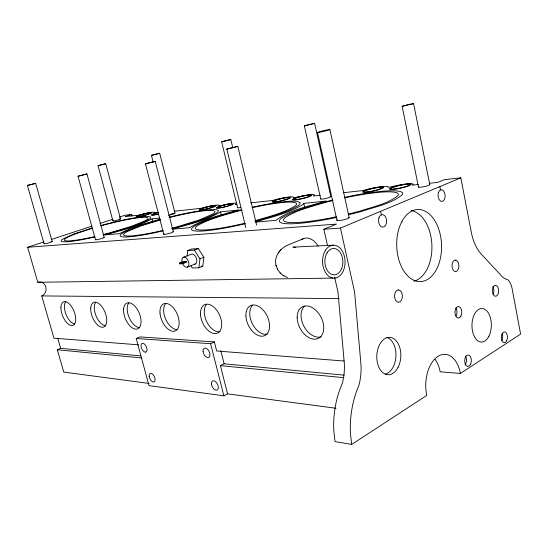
<?xml version="1.0" encoding="UTF-8"?>
<svg xmlns="http://www.w3.org/2000/svg" width="548" height="548" viewBox="0 0 548 548"><rect width="100%" height="100%" fill="white"/><g stroke="black" fill="none" stroke-linecap="round" stroke-linejoin="round"><path stroke-width="0.82" d="M153.104 161.948L151.419 155.344L159.687 153.269L174.99 213.124M187.128 256.149L187.779 250.484L191.718 248.991L198.328 248.621L203.904 257.279L202.767 266.205L198.849 267.773L192.238 267.972L190.868 265.828M198.849 267.773L199.965 258.827L194.376 250.128L187.779 250.484M163.722 234.249L145.487 163.934L148.522 162.907L155.242 161.42L173.298 231.66M303.345 238.688L289.399 244.442C280.74 247.463 273.24 256.457 276.226 265.992M255.265 222.118L275.85 220.365C290.187 209.494 309.175 206.226 326.197 201.075L303.743 203.37L303.14 204.363C288.775 213.138 272.061 217.042 256.032 221.645M281.275 249.292L278.124 252.984M120.519 218.919L105.737 163.701L98.03 165.674L112.922 220.94M172.524 229.153L189.553 227.708C204.445 218.563 222.05 214.761 238.729 210.014L220.488 211.884C205.952 220.714 188.731 224.317 172.504 229.016M98.03 165.674L105.737 163.701M104.209 237.332L86.954 173.949L78.035 176.237L95.441 239.681M330.834 196.609L314.607 123.334L304.352 125.835L320.717 198.986M78.035 176.237L86.954 173.949M304.352 125.835L314.607 123.334M159.584 218.104L152.036 218.878C137.322 226.632 120.855 230.503 104.901 234.907L119.587 233.66C132.28 226.714 146.542 223.187 160.345 219.104M334.623 277.165L337.979 292.105L344.329 363.427A44.504 30.818 -85.9 0 1 342.308 383.353L339.945 389.292A69.514 44.546 -84.5 0 0 333.801 431.029L335.02 441.585L351.686 444.435L426.837 395.355L426.673 394.82A29.421 17.673 -86.7 0 1 437.852 356.426A29.421 17.673 -86.7 0 1 460.299 372.887L460.368 373.455L440.119 371.797L440.058 371.236A28.818 17.721 -86.6 0 0 435.153 359.42M460.368 373.455L520.6 334.122L512.127 288.632A15.2 8.542 89.8 0 0 507.647 279.617L506.564 279.302A24.55 13.714 88.5 0 1 501.536 275.986L481.233 254.073A38.072 21.66 87.3 0 1 471.335 232.345L460.827 177.847L444.339 179.682L437.838 182.361L429.392 183.285M237.832 146.398L226.838 149.07L237.832 146.398L256.615 225.077M52.183 241.531L35.668 183.333L27.4 185.45L44.046 243.702M27.4 185.45L35.668 183.333M344.13 361.029L216.672 350.987L214.357 341.904L139.863 336.897L136.219 338.5L149.008 385.628L223.885 395.814L227.571 393.861L336.02 408.267M232.797 147.789L230.818 139.535L221.645 141.781L237.592 207.699M221.645 141.781L230.818 139.535M227.571 393.861L220.399 365.639L224.105 363.79L344.117 375.14M136.219 338.5L210.583 343.692L214.357 341.904M413.61 103.647L402.15 106.346L408.534 104.483L413.61 103.647L429.796 184.71M149.186 383.449L63.78 372.106L57.307 349.754L60.684 348.336L140.733 355.905M327.546 245.627L323.868 229.242L340.459 228.078L460.827 177.847M323.868 229.242L336.342 224.111L27.647 247.278L37.778 282.289A7.165 6.391 -89.6 0 1 45.806 286.892A7.165 6.391 -89.6 0 1 41.723 295.92L53.957 338.171L138.692 344.85M187.471 267.102L195.403 263.972M199.965 258.827L203.904 257.279M179.812 263.821L182.806 263.711L186.827 262.143L186.621 261.341L183.621 261.464L179.607 263.019L179.812 263.821L181.148 263.3M179.607 263.019L182.6 262.91L186.621 261.341M183.244 257.307L191.204 254.245A5.302 3.192 68.7 0 1 196.417 258.3A5.302 3.192 68.7 0 1 194.588 264.17M194.376 250.128L198.328 248.621M170.921 214.213L173.332 213.391M27.647 247.278L43.888 241.935M51.197 239.531L91.811 226.166M99.928 223.495L112.929 219.214M119.423 217.077L125.108 215.206L131.643 214.474L132.027 215.912M131.643 214.474L125.088 216.645L139.014 215.117A13.049 1.329 -14.4 0 1 151.344 212.391A13.049 1.329 -14.4 0 1 154.009 213.083L155.44 212.925A13.31 1.384 -14.3 0 1 157.927 212.302M92.023 228.002L73.22 234.222L62.465 239.264A46.327 4.884 -14.7 0 0 95.023 236.914M92.167 228.304L75.412 233.866L69.233 236.435A43.162 4.548 -14.7 0 0 94.79 236.572M160.174 219.597L140.117 225.68L124.649 231.927A50.539 5.905 -14.3 0 0 163.331 230.797M160.482 219.892L142.028 225.502L127.636 231.325A47.087 5.501 -14.3 0 0 162.934 230.427M100.572 225.605L114.107 222.125A46.327 4.884 -14.7 0 1 150.563 217.035L150.501 218.364C138.219 226.077 123.56 228.927 109.867 233.215A46.327 4.884 -14.7 0 1 103.291 234.921M100.907 225.824L103.195 225.187A43.162 4.548 -14.7 0 1 144.521 221.043L130.705 226.564L109.607 232.907A43.162 4.548 -14.7 0 1 103.065 234.599M174.271 211.254L201.226 208.295A14.214 1.582 -14 0 1 214.926 205.294A14.214 1.582 -14 0 1 218.803 205.938L220.508 205.753A14.536 1.658 -13.9 0 1 233.784 203.198A14.536 1.658 -13.9 0 1 235.256 204.568L236.948 204.383M250.505 202.897L272.52 200.479A15.639 1.897 -13.4 0 1 287.851 197.157A15.639 1.897 -13.4 0 1 293.317 197.732L295.372 197.506A16.056 1.987 -13.3 0 1 310.531 194.629A16.056 1.987 -13.3 0 1 313.504 195.992L320.299 195.246M343.233 192.732L362.776 190.588A17.611 2.315 -12.6 0 1 380.237 186.854A17.611 2.315 -12.6 0 1 388.032 187.293L390.457 187.032A17.235 2.302 -12.4 0 1 407.753 183.786A17.235 2.302 -12.4 0 1 412.507 185.135L418.419 184.491M151.419 155.392L159.687 153.269M333.314 245.175L293.543 247.114M145.487 163.934L155.242 161.42M201.109 266.26L202.767 266.205M37.778 282.289L332.855 278.11M41.723 295.92L339.191 298.591M57.307 349.754L141.418 357.947M220.399 365.639L343.726 377.661M292.803 247.025L295.804 247.395M283.138 275.397L287.474 277.466M275.945 265.246L277.651 269.726L280.788 273.534M280.014 272.931L283.864 275.966M277.37 268.972L277.651 269.726M57.793 338.322L60.684 348.336M152.036 218.878L152.673 221.33M182.6 262.91L182.806 263.711M210.583 343.692L223.885 395.814M220.817 350.809L224.105 363.79M220.488 211.884L221.296 215.145M226.838 149.07L245.785 227.612M303.743 203.37L304.688 207.528M340.459 228.078L354.604 292.132L360.981 364.783A45.361 30.88 -86 0 1 358.967 385.086L356.604 391.142A70.767 44.518 -84.7 0 0 350.46 433.674L351.686 444.435M317.504 132.513L336.945 220.385M329.903 129.506L349.144 217.556M380.572 211.336L381.319 214.837M402.15 106.346L418.487 187.142M439.832 186.608L440.482 189.903M255.841 221.07A55.937 7.227 -13.7 0 0 258.93 220.241C272.472 216.076 286.659 212.768 298.818 205.219L300.29 202.911L298.03 201.541A55.937 7.227 -13.7 0 0 252.251 207.233M245.518 223.666A55.937 7.227 -13.7 0 1 194.814 225.824C207.082 219.234 220.639 215.611 233.941 211.747A55.937 7.227 -13.7 0 1 241.737 209.72M252.142 207.713A52.108 6.734 -13.7 0 1 295.119 205.952C283.782 212.946 270.589 216.049 257.978 219.919A52.108 6.734 -13.7 0 1 254.765 220.782M244.066 223.44A52.108 6.734 -13.7 0 1 198.212 225.146C209.644 218.981 222.296 215.611 234.702 212.008A52.108 6.734 -13.7 0 1 242.141 210.076M168.948 217.261A50.539 5.905 -14.3 0 1 215.672 213.583C203.472 220.029 190.005 223.536 176.833 227.386A50.539 5.905 -14.3 0 1 172.093 228.639M169.407 217.522A47.087 5.501 -14.3 0 1 212.453 214.234L198.76 220.159L176.292 227.071A47.087 5.501 -14.3 0 1 171.613 228.304M158.119 214.186A8.158 0.843 -14.3 0 1 151.214 215.056A8.158 0.843 -14.3 0 1 158.064 212.466M348.09 214.131A58.889 8.357 -12.8 0 0 360.379 210.953C373.092 206.692 387.169 204.151 397.903 195.65A58.889 8.357 -12.8 0 0 344.665 197.849M336.335 216.782A58.889 8.357 -12.8 0 1 285.207 217.535C296.516 210.274 309.826 207.089 322.539 203.205A58.889 8.357 -12.8 0 1 333.054 200.493M348.357 214.782A63.219 8.973 -12.8 0 0 361.954 211.275C375.586 206.678 390.738 203.986 402.225 194.814A63.219 8.973 -12.8 0 0 351.145 195.965L346.028 197.068A51.848 7.275 -12.8 0 0 344.384 197.403M336.897 217.378A63.219 8.973 -12.8 0 1 281.268 218.296C290.728 212.165 301.674 208.904 312.36 205.589A51.848 7.275 -12.8 0 1 332.752 199.999M411.24 210.542A35.709 22.434 87.9 0 1 431.899 245.182A35.709 22.434 87.9 0 1 413.85 281.24M301.585 239.819A15.186 10.59 66.6 0 1 318.141 246.168M50.95 241.545A4.213 0.432 -15 0 1 51.478 241.983A4.213 0.432 -15 0 1 46.436 243.476A4.213 0.432 -15 0 1 44.176 243.552M120.3 218.871A3.939 0.39 -14.5 0 1 116.56 220.371A3.939 0.39 -14.5 0 1 113.272 220.645M119.163 218.995A3.939 0.39 -14.5 0 1 119.834 218.899M348.802 217.378A6.268 0.973 -12.7 0 1 342.712 220.043A6.268 0.973 -12.7 0 1 337.547 219.748M429.303 184.395A5.829 0.795 -12.1 0 1 424.303 186.601A5.829 0.795 -12.1 0 1 418.795 186.656M267.321 334.17A16.515 10.487 64.5 0 1 252.409 323.902A16.515 10.487 64.5 0 1 252.587 305.202M74.542 324.074A12.638 6.165 68.2 0 1 66.109 314.566A12.638 6.165 68.2 0 1 65.534 301.804M139.418 327.601A13.933 7.501 67.3 0 1 129.136 317.566A13.933 7.501 67.3 0 1 128.807 302.955M176.799 329.608A14.693 8.343 66.7 0 1 165.606 319.018A14.693 8.343 66.7 0 1 165.599 303.619M220.145 331.711A15.55 9.323 65.8 0 1 206.788 321.861A15.55 9.323 65.8 0 1 206.596 304.366M105.696 325.793A13.255 6.782 67.8 0 1 96.208 316.258A13.255 6.782 67.8 0 1 95.626 302.345M158.242 214.042A7.138 0.74 -14.3 0 1 152.2 214.809A7.138 0.74 -14.3 0 1 158.194 212.542M172.942 231.585A4.994 0.63 -14.3 0 1 168.585 233.592A4.994 0.63 -14.3 0 1 164.023 233.838M240.791 207.493A4.665 0.555 -13.7 0 1 237.791 207.5M174.689 213.083A4.247 0.459 -14.2 0 1 173.49 213.946A4.247 0.459 -14.2 0 1 168.469 215.213M103.976 237.257A4.542 0.514 -14.8 0 1 99.558 239.113A4.542 0.514 -14.8 0 1 95.886 239.298M329.999 196.465A5.199 0.671 -13 0 1 326.724 198.26A5.199 0.671 -13 0 1 320.82 198.787M465.416 355.967A5.679 3.343 -87.7 0 1 465.047 364.941M455.826 307.866A5.727 3.425 -89.5 0 1 456.114 315.915M492.844 286.734A5.466 3.124 89.7 0 1 493.118 294.434M502.16 333.972A5.418 3.055 -88.8 0 1 501.906 340.541M321.162 336.801A17.625 11.871 62.7 0 1 304.058 326.546A17.625 11.871 62.7 0 1 304.53 306.147M182.08 262.328A5.343 3.178 68.6 0 1 185.573 257.512A5.343 3.178 68.6 0 1 188.485 266.027A5.343 3.178 68.6 0 1 182.532 263.643M386.635 337.369A18.639 12.022 -87.3 0 1 395.957 355.823A18.639 12.022 -87.3 0 1 385.456 374.051M398.245 289.947L397.238 290.255A6.158 3.925 -90 0 0 395.629 300.331A6.158 3.925 -90 0 0 402.129 298.359A6.158 3.925 -90 0 0 398.245 289.947M455.265 260.095L454.381 260.348A5.761 3.439 88.8 0 0 452.984 269.726A5.761 3.439 88.8 0 0 458.676 268.082A5.761 3.439 88.8 0 0 455.265 260.095M145.309 352.111L144.569 351.946A4.699 2.507 66.1 0 1 141.158 346.863A4.699 2.507 66.1 0 1 142.973 343.315A4.699 2.507 66.1 0 1 146.706 347.768L146.953 348.912A4.699 2.507 66.1 0 1 145.309 352.111M139.171 216.59A7.987 0.808 -14.4 0 0 151.584 212.898A7.987 0.808 -14.4 0 0 140.973 214.7A7.987 0.808 -14.4 0 0 139.171 216.59M393.786 189.307A11.166 1.486 -12.4 0 0 411.13 184.525A11.166 1.486 -12.4 0 0 395.937 186.224A11.166 1.486 -12.4 0 0 393.786 189.307M366.646 192.218A10.789 1.411 -12.6 0 0 383.579 187.567A10.789 1.411 -12.6 0 0 369.242 189.17A10.789 1.411 -12.6 0 0 366.646 192.218M295.502 199.89A10.042 1.24 -13.2 0 0 311.661 195.492A10.042 1.24 -13.2 0 0 299.194 196.883A10.042 1.24 -13.2 0 0 295.502 199.89M276.87 201.794A9.59 1.158 -13.4 0 0 290.707 197.479A9.59 1.158 -13.4 0 0 276.562 199.801A9.59 1.158 -13.4 0 0 276.87 201.794M220.159 207.884A8.905 1.007 -13.8 0 0 233.455 203.822A8.905 1.007 -13.8 0 0 220.817 205.932A8.905 1.007 -13.8 0 0 220.159 207.884M202.945 209.733A8.706 0.966 -14 0 0 216.063 205.753A8.706 0.966 -14 0 0 203.87 207.788A8.706 0.966 -14 0 0 202.945 209.733M139.761 216.357A6.994 0.706 -14.4 0 0 150.618 213.124A6.994 0.706 -14.4 0 0 141.35 214.7A6.994 0.706 -14.4 0 0 139.761 216.357M296.427 199.541A8.617 1.062 -13.2 0 0 310.305 195.766A8.617 1.062 -13.2 0 0 299.619 196.958A8.617 1.062 -13.2 0 0 296.427 199.541M277.425 201.527A8.391 1.014 -13.4 0 0 289.543 197.753A8.391 1.014 -13.4 0 0 277.172 199.787A8.391 1.014 -13.4 0 0 277.425 201.527M203.527 209.487A7.617 0.843 -14 0 0 215.008 206A7.617 0.843 -14 0 0 204.349 207.781A7.617 0.843 -14 0 0 203.527 209.487M488.837 336.321A16.783 9.693 -89.1 0 0 483.692 308.812A16.783 9.693 -89.1 0 0 472.417 330.711A16.783 9.693 -89.1 0 0 488.837 336.321M401.992 221.31A36.065 22.413 87.9 0 0 415.172 280.781A36.065 22.413 87.9 0 0 440.25 234.571A36.065 22.413 87.9 0 0 401.992 221.31M367.441 191.896A9.439 1.233 -12.6 0 0 382.271 187.827A9.439 1.233 -12.6 0 0 369.736 189.224A9.439 1.233 -12.6 0 0 367.441 191.896M378.942 217.809A6.268 4.048 86.6 0 0 382.833 227.146A6.268 4.048 86.6 0 0 385.956 217.7A6.268 4.048 86.6 0 0 378.942 217.809M438.407 192.608A5.864 3.535 86.1 0 0 441.818 201.438A5.864 3.535 86.1 0 0 444.544 192.697A5.864 3.535 86.1 0 0 438.407 192.608M245.908 315.943A16.577 10.46 64.6 0 0 264.157 335.856A16.577 10.46 64.6 0 0 263.109 310.017A16.577 10.46 64.6 0 0 245.908 315.943M200.5 314.518A15.604 9.302 65.8 0 0 217.152 333.246A15.604 9.302 65.8 0 0 215.611 308.867A15.604 9.302 65.8 0 0 200.5 314.518M159.995 313.244A14.748 8.316 66.7 0 0 175.285 330.917A14.748 8.316 66.7 0 0 173.353 307.846A14.748 8.316 66.7 0 0 159.995 313.244M123.608 308.956A13.981 7.48 67.3 0 0 135.794 329.163A13.981 7.48 67.3 0 0 137.521 309.743A13.981 7.48 67.3 0 0 123.608 308.956M90.735 308.072A13.296 6.761 67.8 0 0 102.147 327.272A13.296 6.761 67.8 0 0 103.319 308.777A13.296 6.761 67.8 0 0 90.735 308.072M297.167 317.559A17.7 11.851 62.8 0 0 317.299 338.815A17.7 11.851 62.8 0 0 316.888 311.312A17.7 11.851 62.8 0 0 297.167 317.559M203.075 351.33A5.131 2.973 64.6 0 0 208.541 357.556A5.131 2.973 64.6 0 0 207.966 349.658A5.131 2.973 64.6 0 0 203.075 351.33M220.734 207.637A7.795 0.884 -13.8 0 0 232.373 204.082A7.795 0.884 -13.8 0 0 221.324 205.918A7.795 0.884 -13.8 0 0 220.734 207.637M211.439 383.84A5.103 2.918 63.3 0 0 216.905 390.149A5.103 2.918 63.3 0 0 216.357 382.435A5.103 2.918 63.3 0 0 211.439 383.84M149.172 376.216A4.672 2.466 65 0 0 153.961 381.977A4.672 2.466 65 0 0 153.248 374.866A4.672 2.466 65 0 0 149.172 376.216M60.924 307.27A12.673 6.138 68.1 0 0 71.651 325.553A12.673 6.138 68.1 0 0 72.357 307.914A12.673 6.138 68.1 0 0 60.924 307.27M394.581 188.978A9.768 1.302 -12.4 0 0 409.76 184.799A9.768 1.302 -12.4 0 0 396.485 186.279A9.768 1.302 -12.4 0 0 394.581 188.978M493.214 287.145A5.494 3.124 89.7 0 0 494.947 296.173A5.494 3.124 89.7 0 0 498.516 289.063A5.494 3.124 89.7 0 0 493.214 287.145M460.93 316.066A5.754 3.418 -89.5 0 0 459.08 306.633A5.754 3.418 -89.5 0 0 455.135 314.127A5.754 3.418 -89.5 0 0 460.93 316.066M470.513 364.297A5.706 3.336 -87.8 0 0 468.698 355.07A5.706 3.336 -87.8 0 0 464.841 362.714A5.706 3.336 -87.8 0 0 470.513 364.297M506.674 340.794A5.446 3.055 -88.8 0 0 505.009 331.93A5.446 3.055 -88.8 0 0 501.489 339.13A5.446 3.055 -88.8 0 0 506.674 340.794M398.129 367.242A18.742 12.015 -87.3 0 0 390.745 337.431A18.742 12.015 -87.3 0 0 377.551 363.406A18.742 12.015 -87.3 0 0 398.129 367.242M319.594 132.287A6.384 0.384 -13.5 0 0 329.793 129.636A6.384 0.384 -13.5 0 0 321.731 131.116A6.384 0.384 -13.5 0 0 319.594 132.287M325.327 250.546A16.495 11.261 88.3 0 0 331.656 277.774A16.495 11.261 88.3 0 0 344.48 256.676A16.495 11.261 88.3 0 0 325.327 250.546M327.088 252.751A13.193 9.008 88.3 0 0 332.115 274.541A13.193 9.008 88.3 0 0 342.404 257.704A13.193 9.008 88.3 0 0 327.088 252.751"/></g></svg>
